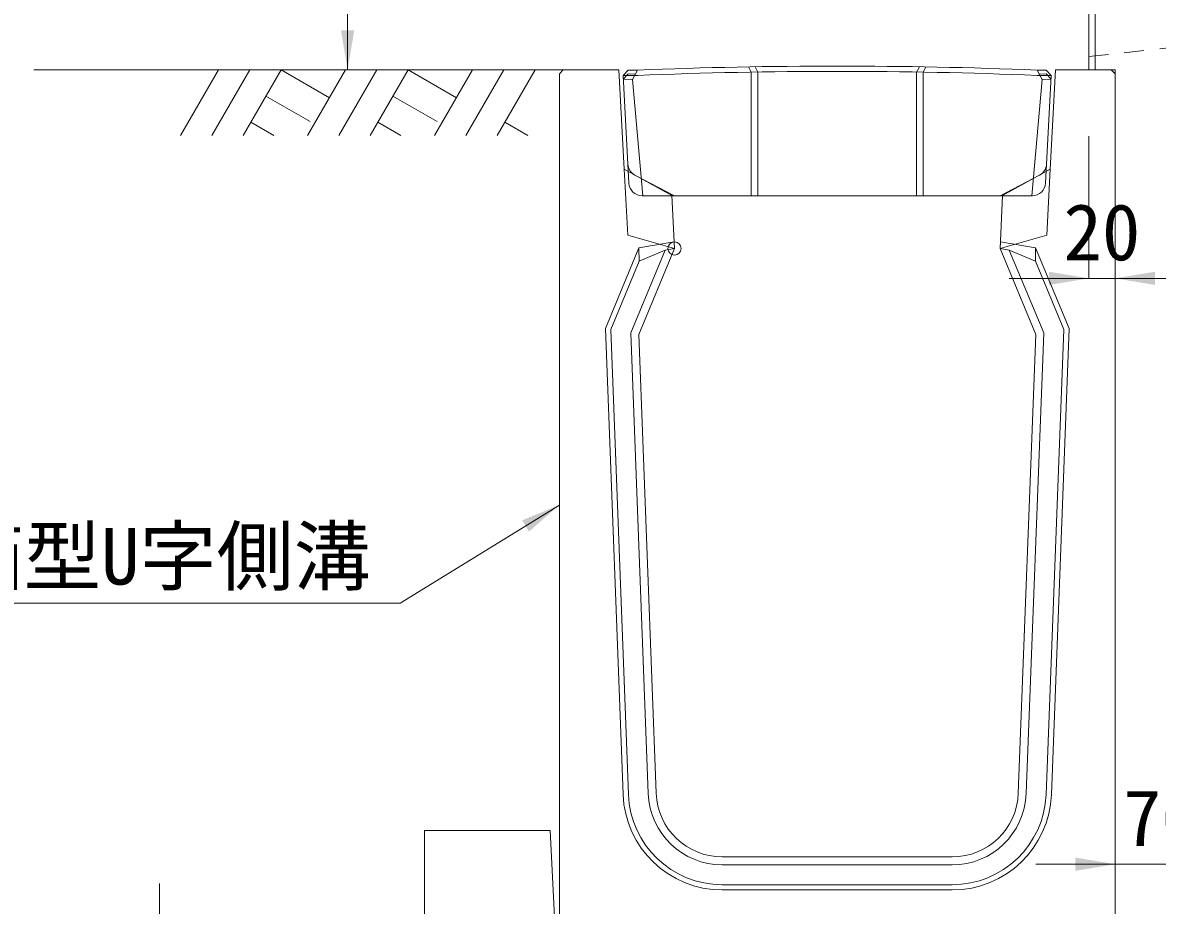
# Model space of a CAD drawing. Units: millimetres at full size; details may follow other scales. Extents: x 187207 to 255567, y 882048 to 905686.
# Drawn here: x 210339 to 211196, y 893584 to 894251 of the extents above; entities that cross this region are included whole.
import ezdxf
from ezdxf.enums import TextEntityAlignment as Align

# ---------------------------------------------------------------- set-up
doc = ezdxf.new("R2010")
doc.units = ezdxf.units.MM
doc.header["$LTSCALE"] = 20
doc.header["$PDMODE"] = 32
doc.header["$PDSIZE"] = 10
doc.linetypes.add('DASHED', pattern=[7.5, 6, -1.5])
doc.linetypes.add('USER2', pattern=[1.35, 0.75, -0.6])
for name, color, linetype, lineweight in [('0_2', 7, 'Continuous', 20), ('パネックス', 2, 'Continuous', 13), ('基礎ブロック', 2, 'Continuous', 13), ('寸法線', 7, 'Continuous', 13), ('引出線', 4, 'Continuous', 13), ('箱型U字側溝', 2, 'Continuous', 9), ('ﾊｯﾁﾝｸﾞ', 7, 'Continuous', 5)]:
    doc.layers.add(name, color=color, linetype=linetype, lineweight=lineweight)
doc.styles.add('ＭＳ ゴシック', font='')
doc.styles.get('ＭＳ ゴシック').set_extended_font_data('MS Gothic')

# ---------------------------------------------------------------- blocks, each defined once
blk = doc.blocks.new('filled_arrow')
at = {"color": 0, "linetype": 'Continuous', "lineweight": -2}
blk.add_solid([(7.5, 1.25), (0, 0), (7.5, -1.25)], dxfattribs=at)

msp = doc.modelspace()

# ---------------------------------------------------------------- linework, layer by layer
at = {"layer": '0_2'}
msp.add_line((210747.37, 894215.37), (210347.37, 894215.37), dxfattribs=at)
at = {"layer": 'パネックス', "lineweight": 5}
msp.add_line((211149.37, 895115.37), (211149.37, 894215.37), dxfattribs=at)
at = {"layer": 'パネックス'}
for p, q in [((211144.37, 894215.37), (211144.37, 895110.37)), ((211164.37, 894215.37), (211144.37, 894215.37)), ((211164.37, 893540.37), (211164.37, 894215.37))]:
    msp.add_line(p, q, dxfattribs=at)
at = {"layer": 'パネックス', "linetype": 'USER2', "lineweight": 9}
msp.add_line((211144.37, 894225.37), (211234.37, 894235.37), dxfattribs=at)
at = {"layer": '基礎ブロック'}
for p, q in [((210737.37, 893640.37), (210642.37, 893640.37)), ((210642.37, 893640.37), (210642.37, 893540.37)), ((210737.37, 893640.37), (210742.37, 893540.37))]:
    msp.add_line(p, q, dxfattribs=at)
at = {"layer": '寸法線'}
for p, q in [((210584.37, 894215.37), (210584.37, 895115.37)), ((210697.37, 894215.37), (210584.37, 894215.37)), ((211144.37, 894165.37), (211144.37, 894057.78)), ((211164.37, 894165.37), (211164.37, 894057.78)), ((211224.37, 894057.78), (211084.37, 894057.78)), ((211104.37, 893614.89), (211294.37, 893614.89)), ((211164.37, 893565.37), (211164.37, 893614.89)), ((210442.35, 893380.37), (210442.35, 893600.37))]:
    msp.add_line(p, q, dxfattribs=at)
at = {"layer": '引出線'}
msp.add_lwpolyline([(210744.37, 893886.37), (210624.16, 893812.09), (210284.16, 893812.09)], dxfattribs=at)
at = {"layer": '箱型U字側溝'}
for p, q in [((210792.58, 894211.23), (210803.44, 894211.23)), ((211105.28, 894211.23), (211116.15, 894211.23)), ((210804.49, 894080.83), (210804.62, 894070.71)), ((210824.38, 894079.17), (210831.37, 894080.37)), ((211084.37, 894079.17), (211077.37, 894080.37)), ((211104.25, 894080.83), (211104.13, 894070.71)), ((210798.33, 894016.46), (210811.55, 893668.25)), ((210817.55, 893668.47), (210804.37, 894015.37)), ((211041.24, 893620.37), (210867.51, 893620.37)), ((210867.51, 893614.37), (211041.24, 893614.37)), ((211041.24, 893599.37), (210867.51, 893599.37)), ((210867.51, 893595.37), (211041.24, 893595.37))]:
    msp.add_line(p, q, dxfattribs=at)
at = {"layer": '箱型U字側溝', "lineweight": 18}
msp.add_line((210806.91, 894120.23), (211101.81, 894120.23), dxfattribs=at)
at = {"layer": '箱型U字側溝', "lineweight": 13}
msp.add_line((211041.24, 893620.37), (210867.51, 893620.37), dxfattribs=at)
for points in [[(210829.37, 894120.37), (210793.37, 894140.37), (210789.37, 894215.37), (210747.37, 894215.37), (210744.37, 894212.37), (210744.37, 893560.37), (210764.37, 893540.37), (211144.37, 893540.37), (211164.37, 893560.37), (211164.37, 894212.37), (211161.37, 894215.37), (211119.37, 894215.37), (211115.37, 894140.37), (211079.37, 894120.37), (211077.37, 894080.37), (211104.37, 894015.37), (211091.2, 893668.47)], [(210817.55, 893668.47), (210804.37, 894015.37), (210831.37, 894080.37), (210829.37, 894120.37)]]:
    msp.add_lwpolyline(points, dxfattribs=at)
at = {"layer": '箱型U字側溝', "lineweight": 18}
for points in [[(210796.15, 894144.19), (210792.58, 894211.23), (210796.36, 894215.23)], [(210803.36, 894215.23), (210796.36, 894215.23), (210792.58, 894211.23), (210796.92, 894129.69)], [(211111.8, 894129.69), (211116.15, 894211.23), (211112.36, 894215.23), (211105.36, 894215.23)], [(211112.36, 894215.23), (211116.15, 894211.23), (211112.57, 894144.19)], [(211107.24, 894135.87), (211077.46, 894120.23), (210831.27, 894120.23), (210801.49, 894135.87)]]:
    msp.add_lwpolyline(points, dxfattribs=at)
at = {"layer": '箱型U字側溝', "color": 5}
for points in [[(210796.36, 894212.32), (210801.74, 894212.23), (210799.58, 894208.23), (210792.73, 894208.34)], [(211112.36, 894212.32), (211106.98, 894212.23), (211109.15, 894208.23), (211115.99, 894208.34)]]:
    msp.add_lwpolyline(points, close=True, dxfattribs=at)
at = {"layer": '箱型U字側溝', "color": 5, "linetype": 'DASHED'}
for points in [[(210807.43, 894120.23), (210799.58, 894208.23), (210803.36, 894215.23)], [(211101.3, 894120.23), (211109.15, 894208.23), (211105.36, 894215.23)]]:
    msp.add_lwpolyline(points, dxfattribs=at)
at = {"layer": '箱型U字側溝'}
for points in [[(210887.3, 894217.64), (210889.36, 894213.67), (210889.36, 894120.23)], [(210894.36, 894120.23), (210894.36, 894213.75), (210892.3, 894217.72)], [(211014.36, 894120.23), (211014.36, 894213.75), (211016.42, 894217.72)], [(211019.36, 894120.23), (211019.36, 894213.67), (211021.42, 894217.64)], [(210804.37, 894015.37), (210831.37, 894080.37), (210831.12, 894085.4), (210804.49, 894080.83), (210779.18, 894019.9), (210792.56, 893667.52)], [(211116.18, 893667.52), (211129.56, 894019.9), (211104.25, 894080.83), (211077.63, 894085.4), (211077.37, 894080.37), (211104.37, 894015.37), (211091.2, 893668.47)], [(210796.56, 893667.68), (210783.21, 894019.17), (210804.67, 894070.83), (210824.38, 894079.17), (210798.33, 894016.46)], [(211097.2, 893668.25), (211110.42, 894016.46), (211084.37, 894079.17), (211104.13, 894070.71), (211125.53, 894019.17), (211112.19, 893667.68)]]:
    msp.add_lwpolyline(points, dxfattribs=at)
at = {"layer": '箱型U字側溝', "linetype": 'DASHED', "lineweight": 13}
for points in [[(210831.37, 894080.37), (210796.04, 894090.37), (210793.37, 894140.37)], [(211077.37, 894080.37), (211112.71, 894090.37), (211115.37, 894140.37)]]:
    msp.add_lwpolyline(points, dxfattribs=at)
at = {"layer": '箱型U字側溝', "lineweight": 18}
for centre, radius, start, end in [((210954.36, 890416.56), 3801.67, 87.72365, 92.27635), ((210806.14, 894144.72), 10, 183.05288, 242.29297), ((211102.59, 894144.72), 10, 297.70703, 356.94712), ((210806.91, 894130.23), 10, 183.05288, 270), ((211101.81, 894130.23), 10, 270, 356.94712)]:
    msp.add_arc(centre, radius, start, end, dxfattribs=at)
at = {"layer": '箱型U字側溝'}
for centre, radius, start, end in [((210954.36, 890416.56), 3797.67, 87.72245, 92.27755), ((210867.51, 893670.37), 75, 182.17474, 270), ((210867.51, 893670.37), 71, 182.17474, 270), ((210867.51, 893670.37), 56, 182.17474, 270), ((210867.51, 893670.37), 50, 182.17474, 270), ((211041.24, 893670.37), 50, 270, 357.82526), ((211041.24, 893670.37), 56, 270, 357.82526), ((211041.24, 893670.37), 71, 270, 357.82526), ((211041.24, 893670.37), 75, 270, 357.82526)]:
    msp.add_arc(centre, radius, start, end, dxfattribs=at)
at = {"layer": '箱型U字側溝', "lineweight": 13}
for centre, start, end in [((210867.51, 893670.37), 182.17474, 270), ((211041.24, 893670.37), 270, 357.82526)]:
    msp.add_arc(centre, 50, start, end, dxfattribs=at)
at = {"layer": '箱型U字側溝'}
msp.add_point((210831.37, 894080.37), dxfattribs=at)
at = {"layer": 'ﾊｯﾁﾝｸﾞ', "lineweight": 9}
for p, q in [((210486.81, 894215.37), (210458.17, 894165.75)), ((210510.44, 894215.37), (210481.79, 894165.75)), ((210534.06, 894215.37), (210505.41, 894165.75)), ((210534.06, 894215.37), (210570.63, 894194.26)), ((210582.81, 894215.37), (210554.17, 894165.75)), ((210606.44, 894215.37), (210577.79, 894165.75)), ((210630.06, 894215.37), (210601.41, 894165.75)), ((210630.06, 894215.37), (210666.62, 894194.26)), ((210678.81, 894215.37), (210650.16, 894165.75)), ((210702.43, 894215.37), (210673.79, 894165.75)), ((210726.06, 894215.37), (210697.41, 894165.75)), ((210522.64, 894195.59), (210556.05, 894176.3)), ((210618.63, 894195.59), (210652.05, 894176.3)), ((210511.21, 894175.8), (210528.63, 894165.75)), ((210607.21, 894175.8), (210624.63, 894165.75)), ((210703.21, 894175.8), (210720.63, 894165.75))]:
    msp.add_line(p, q, dxfattribs=at)

# ---------------------------------------------------------------- block references
at = {"layer": '寸法線', "xscale": 4, "yscale": 4}
for p, rotation in [((210584.37, 894215.37), 90), ((211144.37, 894057.78), 180), ((211164.37, 893614.89), 180)]:
    msp.add_blockref('filled_arrow', p, dxfattribs=dict(at, rotation=rotation))
msp.add_blockref('filled_arrow', (211164.37, 894057.78), dxfattribs=at)
at = {"layer": '引出線', "xscale": 4, "yscale": 4, "rotation": 211.7}
msp.add_blockref('filled_arrow', (210744.37, 893886.37), dxfattribs=at)

# ---------------------------------------------------------------- texts
at = {"layer": '寸法線', "style": 'ＭＳ ゴシック'}
for s, p in [('20', (211154.37, 894092.78)), ('70', (211199.37, 893649.89))]:
    msp.add_text(s, height=42.72, dxfattribs=at).set_placement(p, align=Align.MIDDLE_CENTER)
at = {"layer": '引出線', "style": 'ＭＳ ゴシック'}
msp.add_text('箱型U字側溝', height=42.72, dxfattribs=at).set_placement((210441.66, 893869.06), align=Align.TOP_CENTER)

doc.saveas('drawing.dxf')
